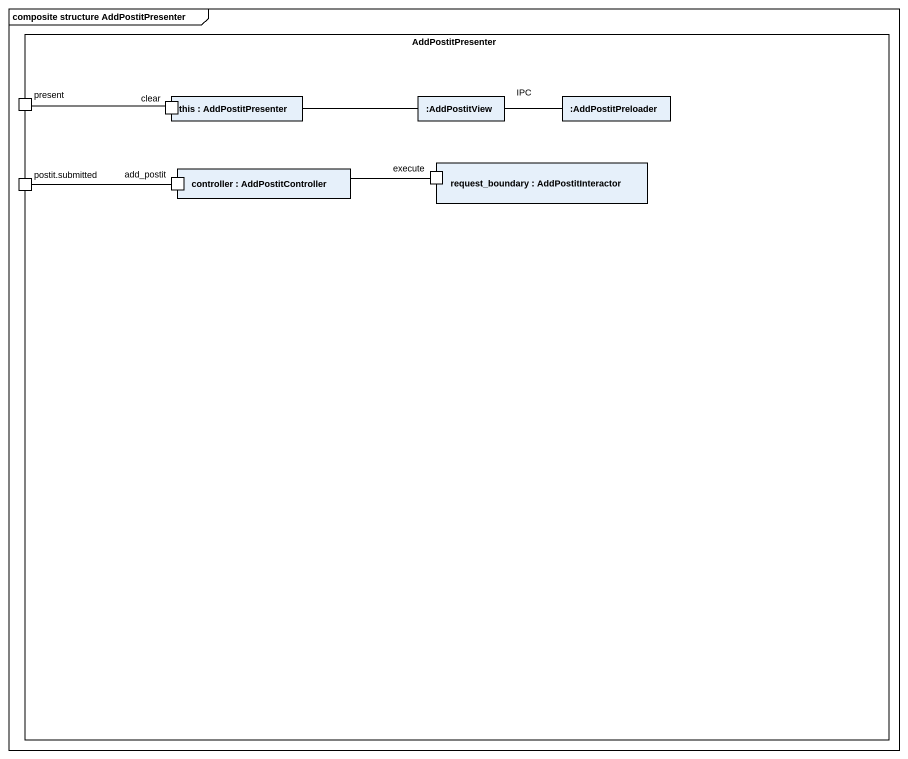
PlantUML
@startuml
mainframe composite structure AddPostitPresenter
rectangle AddPostitPresenter {
  port present
  rectangle "this : AddPostitPresenter" as this {
    port clear
  }
  rectangle ":AddPostitView" as AddPostitView
  rectangle ":AddPostitPreloader" as AddPostitPreloader
  rectangle "request_boundary : AddPostitInteractor" as request_boundary {
    port execute
  }
  port "postit.submitted" as postit_submitted
  rectangle "controller : AddPostitController" as controller {
    port add_postit
  }
}
present -right- clear
this -right- AddPostitView
AddPostitView -right- AddPostitPreloader : IPC
postit_submitted -right- add_postit
controller -right- execute
@enduml
